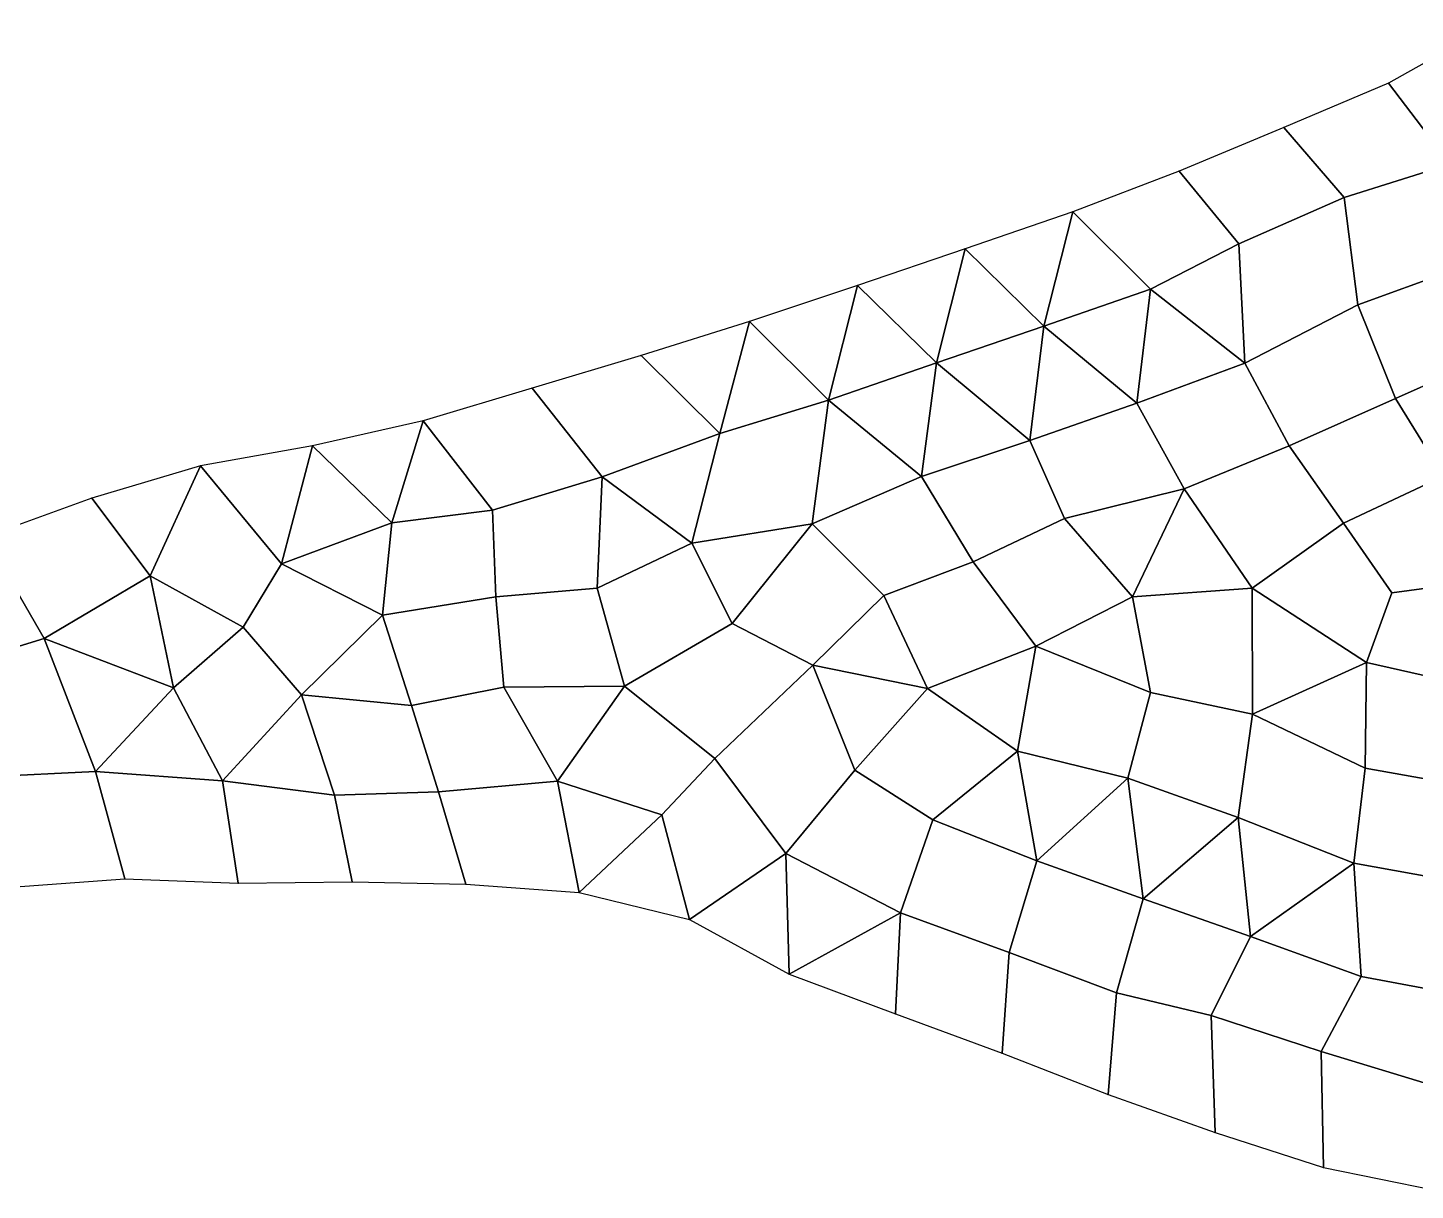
# Model space of a CAD drawing. Extents: x 727294 to 731543, y 8575035 to 8579824.
# Drawn here: x 727587.2 to 727831.1, y 8576820.7 to 8577025.1 of the extents above; entities that cross this region are included whole.
import ezdxf

# ---------------------------------------------------------------- set-up
doc = ezdxf.new("R2010")
doc.units = 0
for name, color, linetype in [('MESH_BOUND', 25, 'CONTINUOUS'), ('MESH_ELEMS', 250, 'CONTINUOUS'), ('MESH_NODES', 18, 'CONTINUOUS')]:
    doc.layers.add(name, color=color, linetype=linetype)

msp = doc.modelspace()

# ---------------------------------------------------------------- linework, layer by layer
at = {"layer": 'MESH_BOUND', "color": 25}
for points in [[(727843.81, 8577025.12, 38.17), (727826.46, 8577015.4, 38.17)], [(727826.46, 8577015.4, 38.17), (727808.05, 8577007.58, 38.17)], [(727808.05, 8577007.58, 38.17), (727789.6, 8576999.88, 38.17)], [(727789.6, 8576999.88, 38.17), (727770.92, 8576992.75, 38.17)], [(727770.92, 8576992.75, 38.17), (727752, 8576986.25, 38.17)], [(727752, 8576986.25, 38.17), (727733.06, 8576979.82, 38.17)], [(727733.06, 8576979.82, 38.17), (727714.09, 8576973.49, 38.17)], [(727714.09, 8576973.49, 38.17), (727695.02, 8576967.49, 38.17)], [(727695.02, 8576967.49, 38.17), (727675.86, 8576961.73, 38.17)], [(727675.86, 8576961.73, 38.17), (727656.7, 8576956, 38.17)], [(727656.7, 8576956, 38.17), (727637.23, 8576951.63, 38.17)], [(727637.23, 8576951.63, 38.17), (727617.54, 8576948.11, 38.17)], [(727617.54, 8576948.11, 38.17), (727598.46, 8576942.4, 38.17)], [(727598.46, 8576942.4, 38.17), (727579.67, 8576935.59, 38.17)], [(727584.26, 8576874, 38.17), (727604.21, 8576875.45, 38.17)], [(727604.21, 8576875.45, 38.17), (727624.19, 8576874.72, 38.17)], [(727624.19, 8576874.72, 38.17), (727644.18, 8576874.91, 38.17)], [(727644.18, 8576874.91, 38.17), (727664.18, 8576874.51, 38.17)], [(727664.18, 8576874.51, 38.17), (727684.12, 8576873.08, 38.17)], [(727684.12, 8576873.08, 38.17), (727703.52, 8576868.29, 38.17)], [(727703.52, 8576868.29, 38.17), (727721.03, 8576858.72, 38.17)], [(727721.03, 8576858.72, 38.17), (727739.75, 8576851.74, 38.17)], [(727739.75, 8576851.74, 38.17), (727758.5, 8576844.79, 38.17)], [(727758.5, 8576844.79, 38.17), (727777.15, 8576837.56, 38.17)], [(727777.15, 8576837.56, 38.17), (727795.98, 8576830.83, 38.17)], [(727795.98, 8576830.83, 38.17), (727815.03, 8576824.71, 38.17)], [(727815.03, 8576824.71, 38.17), (727834.61, 8576820.7, 38.17)]]:
    msp.add_polyline3d(points, dxfattribs=at)
at = {"layer": 'MESH_ELEMS', "color": 179}
for points in [[(727837.25, 8577001.12, 38.17), (727854.05, 8577014.6, 38.17), (727843.81, 8577025.12, 38.17), (727826.46, 8577015.4, 38.17)], [(727818.61, 8576995.26, 38.17), (727837.25, 8577001.12, 38.17), (727826.46, 8577015.4, 38.17), (727808.05, 8577007.58, 38.17)], [(727800.11, 8576987.1, 38.17), (727818.61, 8576995.26, 38.17), (727808.05, 8577007.58, 38.17), (727789.6, 8576999.88, 38.17)], [(727818.61, 8576995.26, 38.17), (727821.06, 8576976.38, 38.17), (727837.53, 8576982.4, 38.17), (727837.25, 8577001.12, 38.17)], [(727789.6, 8576999.88, 38.17), (727770.92, 8576992.75, 38.17), (727784.6, 8576979.13, 38.17), (727800.11, 8576987.1, 38.17)], [(727821.06, 8576976.38, 38.17), (727818.61, 8576995.26, 38.17), (727800.11, 8576987.1, 38.17), (727801.17, 8576966.15, 38.17)], [(727765.83, 8576972.64, 38.17), (727770.92, 8576992.75, 38.17), (727752, 8576986.25, 38.17), (727765.83, 8576972.64, 38.17)], [(727770.92, 8576992.75, 38.17), (727765.83, 8576972.64, 38.17), (727784.6, 8576979.13, 38.17), (727770.92, 8576992.75, 38.17)], [(727752, 8576986.25, 38.17), (727733.06, 8576979.82, 38.17), (727746.95, 8576966.2, 38.17), (727752, 8576986.25, 38.17)], [(727765.83, 8576972.64, 38.17), (727752, 8576986.25, 38.17), (727746.95, 8576966.2, 38.17), (727765.83, 8576972.64, 38.17)], [(727801.17, 8576966.15, 38.17), (727800.11, 8576987.1, 38.17), (727784.6, 8576979.13, 38.17), (727801.17, 8576966.15, 38.17)], [(727837.53, 8576982.4, 38.17), (727821.06, 8576976.38, 38.17), (727827.66, 8576959.95, 38.17), (727846.08, 8576968.14, 38.17)], [(727733.06, 8576979.82, 38.17), (727714.09, 8576973.49, 38.17), (727727.96, 8576959.64, 38.17), (727733.06, 8576979.82, 38.17)], [(727733.06, 8576979.82, 38.17), (727727.96, 8576959.64, 38.17), (727746.95, 8576966.2, 38.17), (727733.06, 8576979.82, 38.17)], [(727784.6, 8576979.13, 38.17), (727765.83, 8576972.64, 38.17), (727782.21, 8576959.13, 38.17), (727784.6, 8576979.13, 38.17)], [(727782.21, 8576959.13, 38.17), (727801.17, 8576966.15, 38.17), (727784.6, 8576979.13, 38.17), (727782.21, 8576959.13, 38.17)], [(727821.06, 8576976.38, 38.17), (727801.17, 8576966.15, 38.17), (727808.97, 8576951.62, 38.17), (727827.66, 8576959.95, 38.17)], [(727708.84, 8576953.76, 38.17), (727714.09, 8576973.49, 38.17), (727695.02, 8576967.49, 38.17), (727708.84, 8576953.76, 38.17)], [(727714.09, 8576973.49, 38.17), (727708.84, 8576953.76, 38.17), (727727.96, 8576959.64, 38.17), (727714.09, 8576973.49, 38.17)], [(727763.37, 8576952.53, 38.17), (727765.83, 8576972.64, 38.17), (727746.95, 8576966.2, 38.17), (727763.37, 8576952.53, 38.17)], [(727765.83, 8576972.64, 38.17), (727763.37, 8576952.53, 38.17), (727782.21, 8576959.13, 38.17), (727765.83, 8576972.64, 38.17)], [(727695.02, 8576967.49, 38.17), (727675.86, 8576961.73, 38.17), (727688.16, 8576946.14, 38.17), (727708.84, 8576953.76, 38.17)], [(727744.3, 8576946.22, 38.17), (727746.95, 8576966.2, 38.17), (727727.96, 8576959.64, 38.17), (727744.3, 8576946.22, 38.17)], [(727763.37, 8576952.53, 38.17), (727746.95, 8576966.2, 38.17), (727744.3, 8576946.22, 38.17), (727763.37, 8576952.53, 38.17)], [(727790.53, 8576944.07, 38.17), (727808.97, 8576951.62, 38.17), (727801.17, 8576966.15, 38.17), (727782.21, 8576959.13, 38.17)], [(727846.08, 8576968.14, 38.17), (727827.66, 8576959.95, 38.17), (727836.08, 8576946.25, 38.17), (727852.57, 8576953.63, 38.17)], [(727668.88, 8576940.28, 38.17), (727688.16, 8576946.14, 38.17), (727675.86, 8576961.73, 38.17), (727656.7, 8576956, 38.17)], [(727725.07, 8576937.91, 38.17), (727727.96, 8576959.64, 38.17), (727708.84, 8576953.76, 38.17), (727703.92, 8576934.48, 38.17)], [(727744.3, 8576946.22, 38.17), (727727.96, 8576959.64, 38.17), (727725.07, 8576937.91, 38.17), (727744.3, 8576946.22, 38.17)], [(727769.48, 8576938.83, 38.17), (727790.53, 8576944.07, 38.17), (727782.21, 8576959.13, 38.17), (727763.37, 8576952.53, 38.17)], [(727818.52, 8576938, 38.17), (727836.08, 8576946.25, 38.17), (727827.66, 8576959.95, 38.17), (727808.97, 8576951.62, 38.17)], [(727656.7, 8576956, 38.17), (727637.23, 8576951.63, 38.17), (727651.17, 8576938.07, 38.17), (727656.7, 8576956, 38.17)], [(727656.7, 8576956, 38.17), (727651.17, 8576938.07, 38.17), (727668.88, 8576940.28, 38.17), (727656.7, 8576956, 38.17)], [(727703.92, 8576934.48, 38.17), (727708.84, 8576953.76, 38.17), (727688.16, 8576946.14, 38.17), (727703.92, 8576934.48, 38.17)], [(727631.77, 8576930.85, 38.17), (727637.23, 8576951.63, 38.17), (727617.54, 8576948.11, 38.17), (727631.77, 8576930.85, 38.17)], [(727651.17, 8576938.07, 38.17), (727637.23, 8576951.63, 38.17), (727631.77, 8576930.85, 38.17), (727651.17, 8576938.07, 38.17)], [(727763.37, 8576952.53, 38.17), (727744.3, 8576946.22, 38.17), (727753.38, 8576931.21, 38.17), (727769.48, 8576938.83, 38.17)], [(727808.97, 8576951.62, 38.17), (727790.53, 8576944.07, 38.17), (727802.46, 8576926.56, 38.17), (727818.52, 8576938, 38.17)], [(727608.69, 8576928.74, 38.17), (727617.54, 8576948.11, 38.17), (727598.46, 8576942.4, 38.17), (727608.69, 8576928.74, 38.17)], [(727608.69, 8576928.74, 38.17), (727625.04, 8576919.73, 38.17), (727631.77, 8576930.85, 38.17), (727617.54, 8576948.11, 38.17)], [(727744.3, 8576946.22, 38.17), (727725.07, 8576937.91, 38.17), (727737.7, 8576925.31, 38.17), (727753.38, 8576931.21, 38.17)], [(727843.52, 8576927.96, 38.17), (727836.08, 8576946.25, 38.17), (727818.52, 8576938, 38.17), (727827, 8576925.77, 38.17)], [(727668.88, 8576940.28, 38.17), (727669.48, 8576925.03, 38.17), (727687.29, 8576926.55, 38.17), (727688.16, 8576946.14, 38.17)], [(727687.29, 8576926.55, 38.17), (727703.92, 8576934.48, 38.17), (727688.16, 8576946.14, 38.17), (727687.29, 8576926.55, 38.17)], [(727781.43, 8576925.06, 38.17), (727790.53, 8576944.07, 38.17), (727769.48, 8576938.83, 38.17), (727781.43, 8576925.06, 38.17)], [(727802.46, 8576926.56, 38.17), (727790.53, 8576944.07, 38.17), (727781.43, 8576925.06, 38.17), (727802.46, 8576926.56, 38.17)], [(727598.46, 8576942.4, 38.17), (727579.67, 8576935.59, 38.17), (727590.07, 8576917.73, 38.17), (727608.69, 8576928.74, 38.17)], [(727669.48, 8576925.03, 38.17), (727668.88, 8576940.28, 38.17), (727651.17, 8576938.07, 38.17), (727649.52, 8576921.81, 38.17)], [(727631.77, 8576930.85, 38.17), (727649.52, 8576921.81, 38.17), (727651.17, 8576938.07, 38.17), (727631.77, 8576930.85, 38.17)], [(727711.01, 8576920.36, 38.17), (727725.07, 8576937.91, 38.17), (727703.92, 8576934.48, 38.17), (727711.01, 8576920.36, 38.17)], [(727737.7, 8576925.31, 38.17), (727725.07, 8576937.91, 38.17), (727711.01, 8576920.36, 38.17), (727725.23, 8576913.02, 38.17)], [(727769.48, 8576938.83, 38.17), (727753.38, 8576931.21, 38.17), (727764.44, 8576916.39, 38.17), (727781.43, 8576925.06, 38.17)], [(727827, 8576925.77, 38.17), (727818.52, 8576938, 38.17), (727802.46, 8576926.56, 38.17), (727822.57, 8576913.49, 38.17)], [(727579.67, 8576935.59, 38.17), (727560.55, 8576929.72, 38.17), (727572.05, 8576912.22, 38.17), (727590.07, 8576917.73, 38.17)], [(727711.01, 8576920.36, 38.17), (727703.92, 8576934.48, 38.17), (727687.29, 8576926.55, 38.17), (727692.08, 8576909.35, 38.17)], [(727625.04, 8576919.73, 38.17), (727635.32, 8576907.79, 38.17), (727649.52, 8576921.81, 38.17), (727631.77, 8576930.85, 38.17)], [(727753.38, 8576931.21, 38.17), (727737.7, 8576925.31, 38.17), (727745.37, 8576908.92, 38.17), (727764.44, 8576916.39, 38.17)], [(727590.07, 8576917.73, 38.17), (727612.82, 8576909.03, 38.17), (727608.69, 8576928.74, 38.17), (727590.07, 8576917.73, 38.17)], [(727625.04, 8576919.73, 38.17), (727608.69, 8576928.74, 38.17), (727612.82, 8576909.03, 38.17), (727625.04, 8576919.73, 38.17)], [(727842.32, 8576909.03, 38.17), (727843.52, 8576927.96, 38.17), (727827, 8576925.77, 38.17), (727822.57, 8576913.49, 38.17)], [(727669.48, 8576925.03, 38.17), (727649.52, 8576921.81, 38.17), (727654.65, 8576905.92, 38.17), (727670.85, 8576909.17, 38.17)], [(727670.85, 8576909.17, 38.17), (727692.08, 8576909.35, 38.17), (727687.29, 8576926.55, 38.17), (727669.48, 8576925.03, 38.17)], [(727745.37, 8576908.92, 38.17), (727737.7, 8576925.31, 38.17), (727725.23, 8576913.02, 38.17), (727745.37, 8576908.92, 38.17)], [(727781.43, 8576925.06, 38.17), (727764.44, 8576916.39, 38.17), (727784.6, 8576908.21, 38.17), (727781.43, 8576925.06, 38.17)], [(727802.46, 8576926.56, 38.17), (727781.43, 8576925.06, 38.17), (727784.6, 8576908.21, 38.17), (727802.51, 8576904.4, 38.17)], [(727822.57, 8576913.49, 38.17), (727802.46, 8576926.56, 38.17), (727802.51, 8576904.4, 38.17), (727822.57, 8576913.49, 38.17)], [(727612.82, 8576909.03, 38.17), (727621.42, 8576892.67, 38.17), (727635.32, 8576907.79, 38.17), (727625.04, 8576919.73, 38.17)], [(727635.32, 8576907.79, 38.17), (727654.65, 8576905.92, 38.17), (727649.52, 8576921.81, 38.17), (727635.32, 8576907.79, 38.17)], [(727707.99, 8576896.61, 38.17), (727725.23, 8576913.02, 38.17), (727711.01, 8576920.36, 38.17), (727692.08, 8576909.35, 38.17)], [(727590.07, 8576917.73, 38.17), (727572.05, 8576912.22, 38.17), (727579.84, 8576893.38, 38.17), (727599.07, 8576894.36, 38.17)], [(727599.07, 8576894.36, 38.17), (727612.82, 8576909.03, 38.17), (727590.07, 8576917.73, 38.17), (727599.07, 8576894.36, 38.17)], [(727745.37, 8576908.92, 38.17), (727761.18, 8576897.93, 38.17), (727764.44, 8576916.39, 38.17), (727745.37, 8576908.92, 38.17)], [(727784.6, 8576908.21, 38.17), (727764.44, 8576916.39, 38.17), (727761.18, 8576897.93, 38.17), (727780.58, 8576893.16, 38.17)], [(727707.99, 8576896.61, 38.17), (727720.46, 8576879.92, 38.17), (727732.58, 8576894.6, 38.17), (727725.23, 8576913.02, 38.17)], [(727732.58, 8576894.6, 38.17), (727745.37, 8576908.92, 38.17), (727725.23, 8576913.02, 38.17), (727732.58, 8576894.6, 38.17)], [(727802.51, 8576904.4, 38.17), (727822.31, 8576894.95, 38.17), (727822.57, 8576913.49, 38.17), (727802.51, 8576904.4, 38.17)], [(727822.31, 8576894.95, 38.17), (727840.47, 8576891.7, 38.17), (727842.32, 8576909.03, 38.17), (727822.57, 8576913.49, 38.17)], [(727612.82, 8576909.03, 38.17), (727599.07, 8576894.36, 38.17), (727621.42, 8576892.67, 38.17), (727612.82, 8576909.03, 38.17)], [(727641.12, 8576890.15, 38.17), (727635.32, 8576907.79, 38.17), (727621.42, 8576892.67, 38.17), (727641.12, 8576890.15, 38.17)], [(727654.65, 8576905.92, 38.17), (727635.32, 8576907.79, 38.17), (727641.12, 8576890.15, 38.17), (727659.36, 8576890.76, 38.17)], [(727670.85, 8576909.17, 38.17), (727654.65, 8576905.92, 38.17), (727659.36, 8576890.76, 38.17), (727680.31, 8576892.63, 38.17)], [(727692.08, 8576909.35, 38.17), (727670.85, 8576909.17, 38.17), (727680.31, 8576892.63, 38.17), (727692.08, 8576909.35, 38.17)], [(727698.68, 8576886.71, 38.17), (727707.99, 8576896.61, 38.17), (727692.08, 8576909.35, 38.17), (727680.31, 8576892.63, 38.17)], [(727746.29, 8576885.85, 38.17), (727761.18, 8576897.93, 38.17), (727745.37, 8576908.92, 38.17), (727732.58, 8576894.6, 38.17)], [(727802.51, 8576904.4, 38.17), (727784.6, 8576908.21, 38.17), (727780.58, 8576893.16, 38.17), (727799.99, 8576886.26, 38.17)], [(727799.99, 8576886.26, 38.17), (727820.31, 8576878.24, 38.17), (727822.31, 8576894.95, 38.17), (727802.51, 8576904.4, 38.17)], [(727764.57, 8576878.61, 38.17), (727761.18, 8576897.93, 38.17), (727746.29, 8576885.85, 38.17), (727764.57, 8576878.61, 38.17)], [(727780.58, 8576893.16, 38.17), (727761.18, 8576897.93, 38.17), (727764.57, 8576878.61, 38.17), (727780.58, 8576893.16, 38.17)], [(727720.46, 8576879.92, 38.17), (727707.99, 8576896.61, 38.17), (727698.68, 8576886.71, 38.17), (727703.52, 8576868.29, 38.17)], [(727599.07, 8576894.36, 38.17), (727579.84, 8576893.38, 38.17), (727584.26, 8576874, 38.17), (727604.21, 8576875.45, 38.17)], [(727621.42, 8576892.67, 38.17), (727599.07, 8576894.36, 38.17), (727604.21, 8576875.45, 38.17), (727624.19, 8576874.72, 38.17)], [(727641.12, 8576890.15, 38.17), (727621.42, 8576892.67, 38.17), (727624.19, 8576874.72, 38.17), (727644.18, 8576874.91, 38.17)], [(727680.31, 8576892.63, 38.17), (727659.36, 8576890.76, 38.17), (727664.18, 8576874.51, 38.17), (727684.12, 8576873.08, 38.17)], [(727698.68, 8576886.71, 38.17), (727680.31, 8576892.63, 38.17), (727684.12, 8576873.08, 38.17), (727698.68, 8576886.71, 38.17)], [(727740.61, 8576869.47, 38.17), (727746.29, 8576885.85, 38.17), (727732.58, 8576894.6, 38.17), (727720.46, 8576879.92, 38.17)], [(727764.57, 8576878.61, 38.17), (727783.31, 8576871.93, 38.17), (727780.58, 8576893.16, 38.17), (727764.57, 8576878.61, 38.17)], [(727780.58, 8576893.16, 38.17), (727783.31, 8576871.93, 38.17), (727799.99, 8576886.26, 38.17), (727780.58, 8576893.16, 38.17)], [(727820.31, 8576878.24, 38.17), (727838.23, 8576875.01, 38.17), (727840.47, 8576891.7, 38.17), (727822.31, 8576894.95, 38.17)], [(727659.36, 8576890.76, 38.17), (727641.12, 8576890.15, 38.17), (727644.18, 8576874.91, 38.17), (727664.18, 8576874.51, 38.17)], [(727698.68, 8576886.71, 38.17), (727684.12, 8576873.08, 38.17), (727703.52, 8576868.29, 38.17), (727698.68, 8576886.71, 38.17)], [(727759.75, 8576862.49, 38.17), (727764.57, 8576878.61, 38.17), (727746.29, 8576885.85, 38.17), (727740.61, 8576869.47, 38.17)], [(727799.99, 8576886.26, 38.17), (727783.31, 8576871.93, 38.17), (727802.16, 8576865.33, 38.17), (727799.99, 8576886.26, 38.17)], [(727820.31, 8576878.24, 38.17), (727799.99, 8576886.26, 38.17), (727802.16, 8576865.33, 38.17), (727820.31, 8576878.24, 38.17)], [(727721.03, 8576858.72, 38.17), (727720.46, 8576879.92, 38.17), (727703.52, 8576868.29, 38.17), (727721.03, 8576858.72, 38.17)], [(727740.61, 8576869.47, 38.17), (727720.46, 8576879.92, 38.17), (727721.03, 8576858.72, 38.17), (727740.61, 8576869.47, 38.17)], [(727778.59, 8576855.42, 38.17), (727783.31, 8576871.93, 38.17), (727764.57, 8576878.61, 38.17), (727759.75, 8576862.49, 38.17)], [(727802.16, 8576865.33, 38.17), (727821.65, 8576858.26, 38.17), (727820.31, 8576878.24, 38.17), (727802.16, 8576865.33, 38.17)], [(727821.65, 8576858.26, 38.17), (727839.49, 8576854.97, 38.17), (727838.23, 8576875.01, 38.17), (727820.31, 8576878.24, 38.17)], [(727795.28, 8576851.43, 38.17), (727802.16, 8576865.33, 38.17), (727783.31, 8576871.93, 38.17), (727778.59, 8576855.42, 38.17)], [(727721.03, 8576858.72, 38.17), (727739.75, 8576851.74, 38.17), (727740.61, 8576869.47, 38.17), (727721.03, 8576858.72, 38.17)], [(727759.75, 8576862.49, 38.17), (727740.61, 8576869.47, 38.17), (727739.75, 8576851.74, 38.17), (727758.5, 8576844.79, 38.17)], [(727814.57, 8576845.12, 38.17), (727821.65, 8576858.26, 38.17), (727802.16, 8576865.33, 38.17), (727795.28, 8576851.43, 38.17)], [(727778.59, 8576855.42, 38.17), (727759.75, 8576862.49, 38.17), (727758.5, 8576844.79, 38.17), (727777.15, 8576837.56, 38.17)], [(727835.42, 8576838.76, 38.17), (727839.49, 8576854.97, 38.17), (727821.65, 8576858.26, 38.17), (727814.57, 8576845.12, 38.17)], [(727777.15, 8576837.56, 38.17), (727795.98, 8576830.83, 38.17), (727795.28, 8576851.43, 38.17), (727778.59, 8576855.42, 38.17)], [(727814.57, 8576845.12, 38.17), (727795.28, 8576851.43, 38.17), (727795.98, 8576830.83, 38.17), (727815.03, 8576824.71, 38.17)], [(727835.42, 8576838.76, 38.17), (727814.57, 8576845.12, 38.17), (727815.03, 8576824.71, 38.17), (727834.61, 8576820.7, 38.17)]]:
    msp.add_3dface(points, dxfattribs=at)
at = {"layer": 'MESH_NODES', "color": 18}
for p in [(727826.46, 8577015.4, 38.17), (727808.05, 8577007.58, 38.17), (727789.6, 8576999.88, 38.17), (727818.61, 8576995.26, 38.17), (727770.92, 8576992.75, 38.17), (727752, 8576986.25, 38.17), (727800.11, 8576987.1, 38.17), (727733.06, 8576979.82, 38.17), (727784.6, 8576979.13, 38.17), (727821.06, 8576976.38, 38.17), (727714.09, 8576973.49, 38.17), (727765.83, 8576972.64, 38.17), (727695.02, 8576967.49, 38.17), (727746.95, 8576966.2, 38.17), (727801.17, 8576966.15, 38.17), (727675.86, 8576961.73, 38.17), (727727.96, 8576959.64, 38.17), (727782.21, 8576959.13, 38.17), (727827.66, 8576959.95, 38.17), (727656.7, 8576956, 38.17), (727708.84, 8576953.76, 38.17), (727637.23, 8576951.63, 38.17), (727763.37, 8576952.53, 38.17), (727808.97, 8576951.62, 38.17), (727617.54, 8576948.11, 38.17), (727744.3, 8576946.22, 38.17), (727688.16, 8576946.14, 38.17), (727790.53, 8576944.07, 38.17), (727598.46, 8576942.4, 38.17), (727668.88, 8576940.28, 38.17), (727651.17, 8576938.07, 38.17), (727725.07, 8576937.91, 38.17), (727769.48, 8576938.83, 38.17), (727818.52, 8576938, 38.17), (727703.92, 8576934.48, 38.17), (727631.77, 8576930.85, 38.17), (727753.38, 8576931.21, 38.17), (727608.69, 8576928.74, 38.17), (727669.48, 8576925.03, 38.17), (727687.29, 8576926.55, 38.17), (727737.7, 8576925.31, 38.17), (727781.43, 8576925.06, 38.17), (727802.46, 8576926.56, 38.17), (727827, 8576925.77, 38.17), (727625.04, 8576919.73, 38.17), (727649.52, 8576921.81, 38.17), (727711.01, 8576920.36, 38.17), (727590.07, 8576917.73, 38.17), (727764.44, 8576916.39, 38.17), (727725.23, 8576913.02, 38.17), (727822.57, 8576913.49, 38.17), (727612.82, 8576909.03, 38.17), (727635.32, 8576907.79, 38.17), (727670.85, 8576909.17, 38.17), (727692.08, 8576909.35, 38.17), (727745.37, 8576908.92, 38.17), (727784.6, 8576908.21, 38.17), (727654.65, 8576905.92, 38.17), (727802.51, 8576904.4, 38.17), (727761.18, 8576897.93, 38.17), (727707.99, 8576896.61, 38.17), (727599.07, 8576894.36, 38.17), (727621.42, 8576892.67, 38.17), (727680.31, 8576892.63, 38.17), (727732.58, 8576894.6, 38.17), (727780.58, 8576893.16, 38.17), (727822.31, 8576894.95, 38.17), (727641.12, 8576890.15, 38.17), (727659.36, 8576890.76, 38.17), (727698.68, 8576886.71, 38.17), (727746.29, 8576885.85, 38.17), (727799.99, 8576886.26, 38.17), (727720.46, 8576879.92, 38.17), (727764.57, 8576878.61, 38.17), (727820.31, 8576878.24, 38.17), (727604.21, 8576875.45, 38.17), (727624.19, 8576874.72, 38.17), (727644.18, 8576874.91, 38.17), (727664.18, 8576874.51, 38.17), (727684.12, 8576873.08, 38.17), (727783.31, 8576871.93, 38.17), (727703.52, 8576868.29, 38.17), (727740.61, 8576869.47, 38.17), (727802.16, 8576865.33, 38.17), (727759.75, 8576862.49, 38.17), (727721.03, 8576858.72, 38.17), (727821.65, 8576858.26, 38.17), (727778.59, 8576855.42, 38.17), (727739.75, 8576851.74, 38.17), (727795.28, 8576851.43, 38.17), (727758.5, 8576844.79, 38.17), (727814.57, 8576845.12, 38.17), (727777.15, 8576837.56, 38.17), (727795.98, 8576830.83, 38.17), (727815.03, 8576824.71, 38.17)]:
    msp.add_point(p, dxfattribs=at)

doc.saveas('drawing.dxf')
